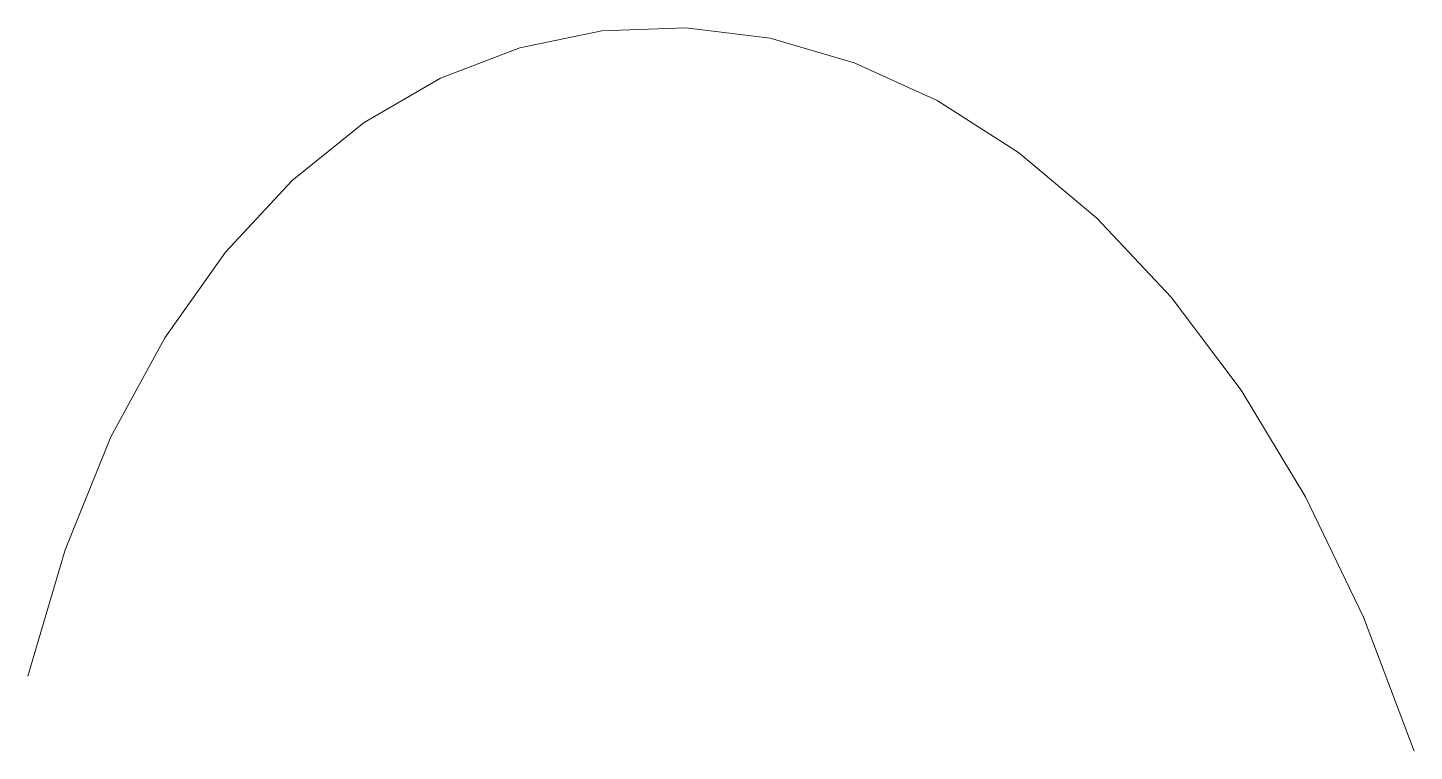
# Model space of a CAD drawing. Header units: inches. Extents: x 0.8 to 11.6, y 1.9 to 7.5.
import ezdxf

# ---------------------------------------------------------------- set-up
doc = ezdxf.new("R2010")
doc.units = ezdxf.units.IN
doc.header["$MEASUREMENT"] = 0
doc.layers.get('0').update_dxf_attribs({"lineweight": 0})

msp = doc.modelspace()

# ---------------------------------------------------------------- linework, layer by layer
at = {"color": 7, "linetype": 'Continuous', "lineweight": 0, "flags": 128}
msp.add_lwpolyline([(0.826, 2.442), (1.115, 3.422), (1.47, 4.296), (1.887, 5.064), (2.357, 5.726), (2.874, 6.282), (3.43, 6.731), (4.02, 7.074), (4.636, 7.31), (5.271, 7.441), (5.919, 7.465), (6.572, 7.383), (7.223, 7.194), (7.866, 6.9), (8.494, 6.499), (9.1, 5.991), (9.677, 5.378), (10.218, 4.658), (10.717, 3.832), (11.166, 2.9), (11.558, 1.861)], dxfattribs=at)

doc.saveas('drawing.dxf')
